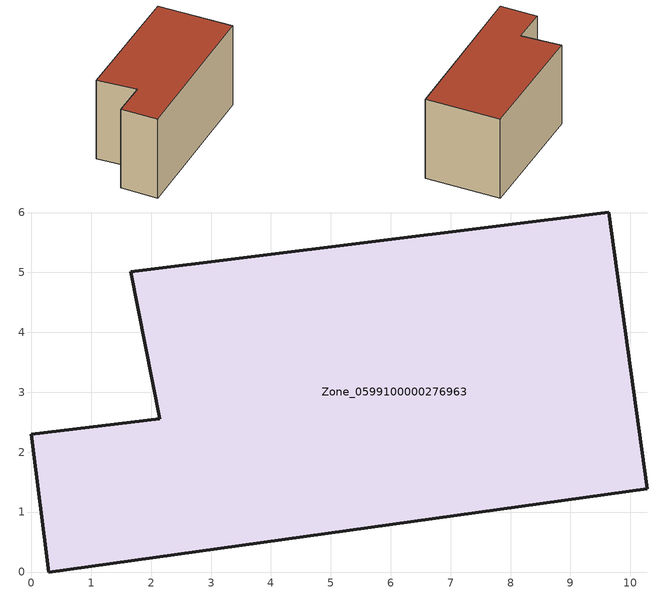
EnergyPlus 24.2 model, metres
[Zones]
Zone_0599100000276963
 floor ground (C_G): 0,2.3 2.14,2.56 1.66,5.01 9.64,6.01 10.28,1.39 0.29,0 z0.32
 wall outside (C_F): 2.14,2.56 0,2.3 0.29,0 10.28,1.39 9.64,6.01 1.66,5.01 2.14,2.56 z0.32:5.76
 roof outside (C_R): 9.64,6.01 1.66,5.01 2.14,2.56 0,2.3 0.29,0 10.28,1.39 z5.76
[BUILDING]
Pand.0599100000276963: North Axis=0; Terrain=City; Loads Convergence Tolerance Value=0.04; Temperature Convergence Tolerance Value=0.4; Solar Distribution=FullExterior; Maximum Number of Warmup Days=25; Minimum Number of Warmup Days=1
[Site:Location]
Rotterdam.The.Hague.AP_ZH_NLD Design_Conditions: Latitude=51.96; Longitude=4.45; Time Zone=1; Elevation=-4.5
[SITE:GROUNDTEMPERATURE:BUILDINGSURFACE]
18, 18, 18, 18, 18, 18, 18, 18, 18, 18, 18, 18
[MATERIAL] Thermal Absorptance=0.9; Solar Absorptance=0.7; Visible Absorptance=0.7
Name | Roughness | Thickness | Conductivity | Density | Specific Heat
G.TC.1946 | MediumSmooth | 0.15 | 1 | 540 | 1210
F.TC.1946 | Rough | 0.3 | 0.857143 | 1920 | 840
R.TC.1946 | MediumRough | 0.2 | 0.909091 | 1500 | 1000
[CONSTRUCTION]
C_G: G.TC.1946
C_F: F.TC.1946
C_R: R.TC.1946
[ZONE]
Zone_0599100000276963: Type=1; Multiplier=1; Ceiling Height=Autocalculate; Volume=Autocalculate; Floor Area=autocalculate; Part of Total Floor Area=Yes
[ZONEINFILTRATION:DESIGNFLOWRATE]
Infil_Zone_0599100000276963: Zone or ZoneList or Space or SpaceList=Zone_0599100000276963; Schedule=AlwaysOn; Design Flow Rate Calculation Method=Flow/Area; Flow Rate per Floor Area=0.003; Constant Term Coefficient=1; Temperature Term Coefficient=0; Velocity Term Coefficient=0; Velocity Squared Term Coefficient=0
[HVACTEMPLATE:ZONE:IDEALLOADSAIRSYSTEM]
Zone_0599100000276963: Maximum Heating Supply Air Temperature=50; Minimum Cooling Supply Air Temperature=13; Maximum Heating Supply Air Humidity Ratio=0.0156; Minimum Cooling Supply Air Humidity Ratio=0.0077; Heating Limit=NoLimit; Cooling Limit=NoLimit; Dehumidification Control Type=ConstantSensibleHeatRatio; Cooling Sensible Heat Ratio=0.7; Dehumidification Setpoint=60; Humidification Control Type=None; Humidification Setpoint=30; Outdoor Air Method=None; Outdoor Air Flow Rate per Person=0.00944; Outdoor Air Flow Rate per Zone Floor Area=0; Outdoor Air Flow Rate per Zone=0; Demand Controlled Ventilation Type=None; Outdoor Air Economizer Type=NoEconomizer; Heat Recovery Type=None; Sensible Heat Recovery Effectiveness=0.7; Latent Heat Recovery Effectiveness=0.65
[ZONECONTROL:THERMOSTAT]
ThermostatControl_Zone_0599100000276963: Zone or ZoneList=Zone_0599100000276963; Control Type Schedule=DualSetpointControlType; Control 1=Thermostat_Zone_0599100000276963; Temperature Difference Between Cutout And Setpoint=0
[THERMOSTATSETPOINT:DUALSETPOINT]
Thermostat_Zone_0599100000276963: Heating Setpoint Temperature Schedule=HeatingSetpoint_Zone_0599100000276963; Cooling Setpoint Temperature Schedule=CoolingSetpoint_Zone_0599100000276963
[SCHEDULE:COMPACT]
HeatingSetpoint_Zone_0599100000276963: Through: 12/31, For: AllDays, Until: 24:00, 21
CoolingSetpoint_Zone_0599100000276963: Through: 12/31, For: AllDays, Until: 24:00, 24
DualSetpointControlType: Through: 12/31, For: AllDays, Until: 24:00, 4
AlwaysOn: Through: 12/31, For: AllDays, Until: 24:00, 1
